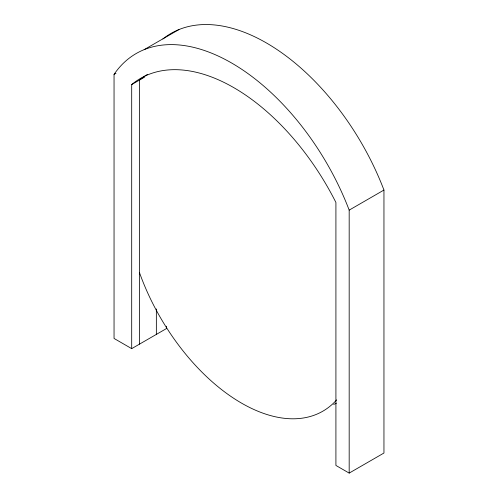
<?xml version="1.0" encoding="UTF-8"?>
<svg xmlns="http://www.w3.org/2000/svg" width="498" height="498" viewBox="0 0 498 498"><rect width="100%" height="100%" fill="white"/><g stroke="black" fill="none" stroke-linecap="round" stroke-linejoin="round"><path stroke-width="0.75" d="M144.171 49.644L178.944 29.569M166.469 326.234L166.469 328.562L131.696 348.637L114.048 338.447L114.048 74.376L115.984 73.262M131.696 348.637L131.696 84.567L144.632 77.097M131.696 84.567A186.588 107.73 60 0 1 335.913 202.474L335.913 465.443L349.179 473.1L349.179 210.125L383.952 190.049A190.939 110.239 60 0 0 162.877 38.981M349.179 473.1L383.952 453.024L383.952 190.049M156.353 308.959L156.353 334.407M139.428 344.174L139.428 80.103A186.588 107.73 60 0 1 147.47 74.401M336.654 399.882A162.628 93.892 60 0 1 139.428 272.462M336.43 403.187A162.628 93.892 60 0 1 333.66 404.444M114.048 74.376A190.939 110.239 60 0 1 231.614 63.009A190.939 110.239 60 0 1 349.179 210.125"/></g></svg>
